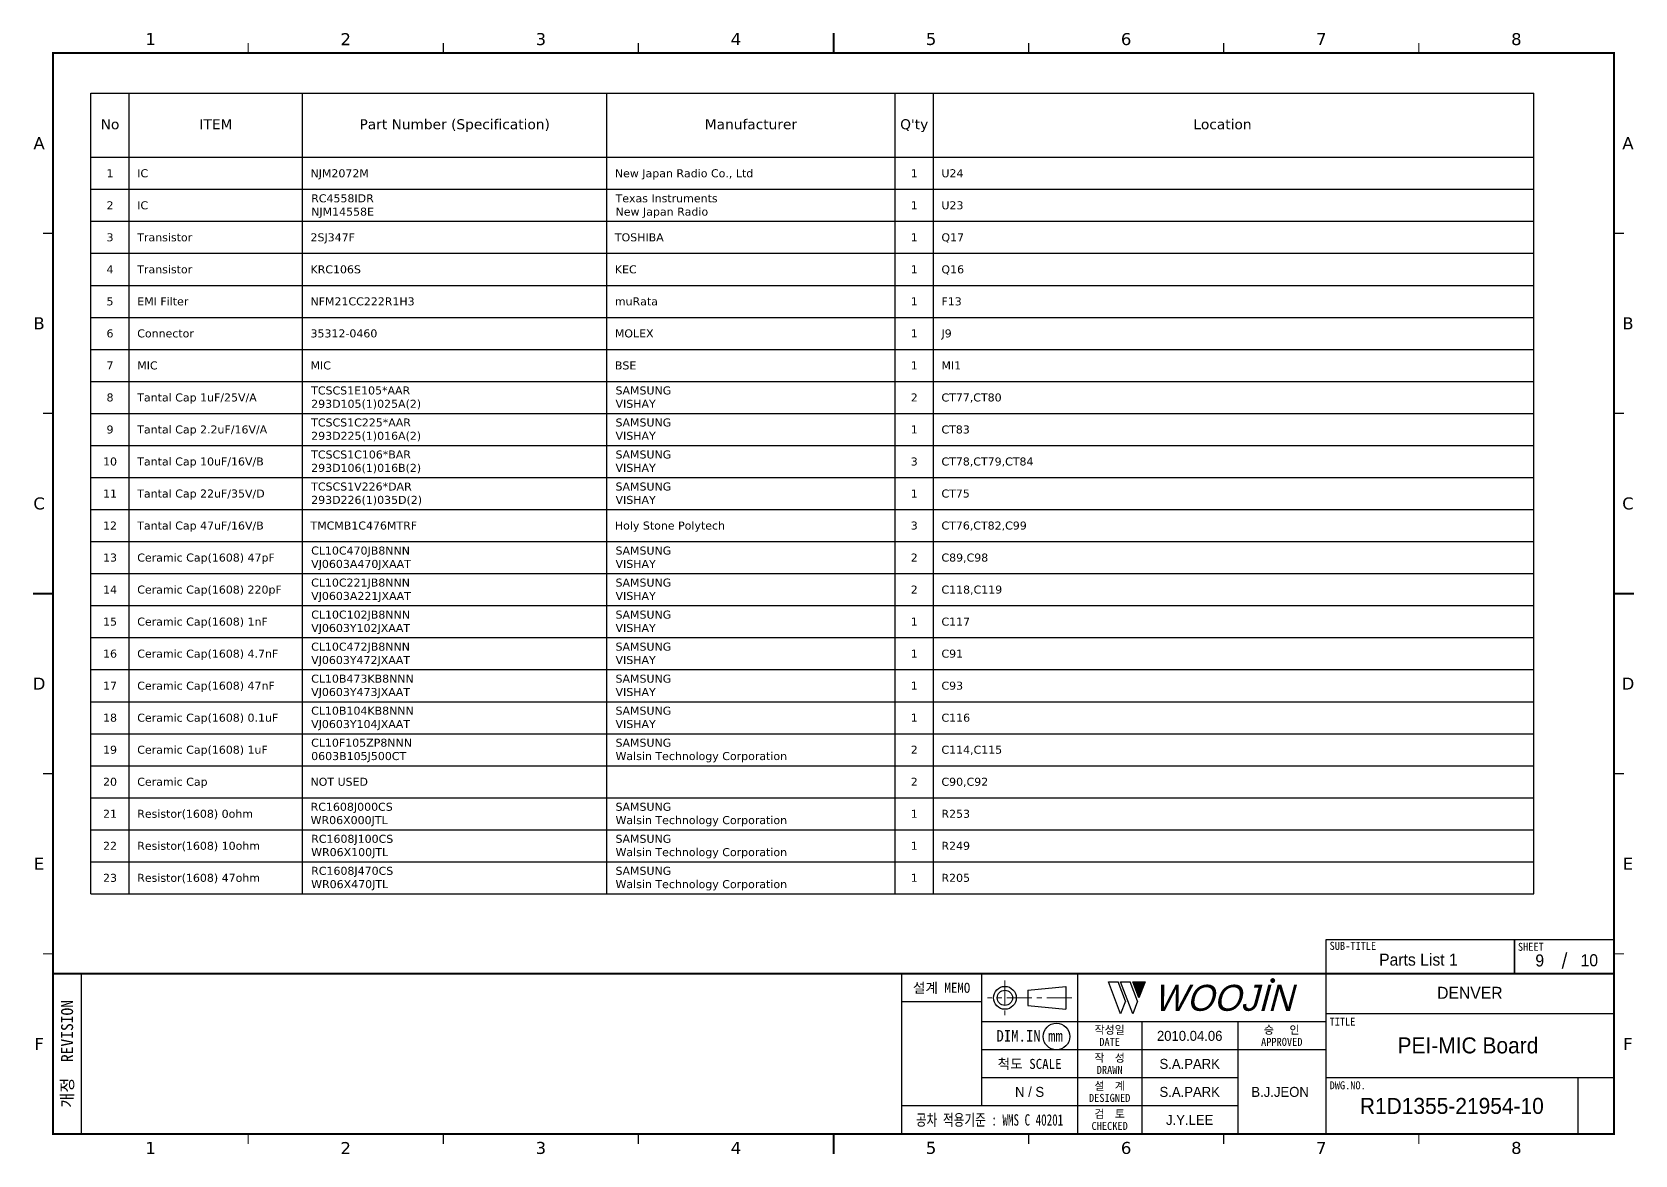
# Model space of a CAD drawing. Extents: x -695 to 953, y -753 to 181.
# Drawn here: x 24.3 to 424.8, y -753.5 to -473 of the extents above; entities that cross this region are included whole.
import ezdxf
from ezdxf.enums import TextEntityAlignment as Align

# ---------------------------------------------------------------- set-up
doc = ezdxf.new("R2010")
doc.units = 0
doc.header["$LTSCALE"] = 5
doc.header["$MEASUREMENT"] = 0
doc.linetypes.add('CENTER', pattern=[2, 1.25, -0.25, 0.25, -0.25])
doc.layers.get('0').update_dxf_attribs({"linetype": 'CONTINUOUS', "lineweight": 25})
doc.layers.add('2', color=2, linetype='CENTER', lineweight=13)
doc.layers.add('4', color=4, linetype='CONTINUOUS', lineweight=18)
for name, color, linetype in [('SHEET', 3, 'CONTINUOUS'), ('문자', 4, 'CONTINUOUS'), ('테두리', 3, 'CONTINUOUS')]:
    doc.layers.add(name, color=color, linetype=linetype)
doc.styles.add('MARK', font='ARLRDBD.TTF')
doc.styles.get("Standard").update_dxf_attribs({"font": 'verdana.ttf'})
doc.styles.add('굴림', font='')
doc.styles.add('굴림체', font='')
doc.styles.get('굴림').set_extended_font_data('Gulim')
doc.styles.get('굴림체').set_extended_font_data('GulimChe')

# ---------------------------------------------------------------- blocks, each defined once
blk = doc.blocks.new('B')
at = {"layer": '문자'}
blk.add_hatch(color=256, dxfattribs=at).paths.add_polyline_path([(13.79, 10), (15.31, 6), (16.84, 10)])
at = {"color": 4, "const_width": 0.6}
blk.add_lwpolyline([(48.46, 10.32, 1), (49.06, 10.32, 1)], format="xyb", close=True, dxfattribs=at)
at = {"layer": '문자'}
for p, q in [((10.73, 2), (7.68, 10)), ((7.68, 10), (10.09, 10)), ((11.94, 5.16), (10.09, 10)), ((10.73, 10), (13.15, 10)), ((13.79, 2), (10.73, 10)), ((14.99, 5.16), (13.15, 10)), ((13.79, 10), (16.84, 10)), ((15.31, 6), (13.79, 10)), ((16.84, 10), (15.31, 6)), ((11.94, 5.16), (10.73, 2)), ((14.99, 5.16), (13.79, 2))]:
    blk.add_line(p, q, dxfattribs=at)
at = {"layer": '문자', "style": 'MARK', "oblique": 15}
blk.add_text('WOOJIN', height=6.5, dxfattribs=at).set_placement((36.4, 6), align=Align.MIDDLE_CENTER)
blk = doc.blocks.new('C')
blk.add_line((15, 285), (15, 285))
at = {"layer": '2'}
for p, q in [((252.83, 53.35), (252.83, 44.65)), ((269.53, 49), (248.48, 49))]:
    blk.add_line(p, q, dxfattribs=at)
at = {"layer": 'SHEET'}
for p, q in [((393.14, 60.3), (392.07, 56.28)), ((22, 55), (22, 15)), ((227, 55), (227, 15)), ((247, 55), (247, 22)), ((271, 55), (271, 15)), ((271, 55), (271, 15)), ((333, 55), (333, 15)), ((247, 48), (227, 48)), ((405, 45), (333, 45)), ((333, 43), (247, 43)), ((287, 43), (287, 15)), ((311, 43), (311, 15)), ((333, 36), (247, 36)), ((311, 29), (247, 29)), ((405, 29), (333, 29)), ((396, 29), (396, 15)), ((311, 22), (227, 22))]:
    blk.add_line(p, q, dxfattribs=at)
at = {"layer": 'SHEET', "color": 4}
for p, q in [((258.53, 50.9), (268.03, 51.85)), ((258.53, 50.9), (258.53, 47.1)), ((268.03, 51.85), (268.03, 46.15)), ((258.53, 47.1), (268.03, 46.15))]:
    blk.add_line(p, q, dxfattribs=at)
at = {"layer": 'SHEET'}
for points in [[(333, 55), (380.19, 55), (380.19, 63.49), (333, 63.49)], [(380.19, 55), (405, 55), (405, 63.49), (380.19, 63.49)]]:
    blk.add_lwpolyline(points, close=True, dxfattribs=at)
at = {"layer": 'SHEET', "color": 4}
for radius in [2.85, 1.9]:
    blk.add_circle((252.83, 49), radius, dxfattribs=at)
at = {"layer": 'SHEET'}
blk.add_circle((265.7, 39.32), 3.32, dxfattribs=at)
at = {"layer": '테두리'}
blk.add_line((405, 285), (405, 15), dxfattribs=at)
for points, const_width in [([(210, 290), (210, 285)], 0.5), ([(15, 285), (15, 15), (405, 15), (405, 285), (15, 285)], 0.5), ([(63.75, 287.5), (63.75, 285)], 0.3), ([(112.5, 287.5), (112.5, 285)], 0.3), ([(161.25, 287.5), (161.25, 285)], 0.3), ([(258.75, 287.5), (258.75, 285)], 0.3), ([(307.5, 287.5), (307.5, 285)], 0.3), ([(356.25, 287.5), (356.25, 285)], 0.3), ([(12.5, 240), (15, 240)], 0.3), ([(407.5, 240), (405, 240)], 0.3), ([(12.5, 195), (15, 195)], 0.3), ([(407.5, 195), (405, 195)], 0.3), ([(10, 150), (15, 150)], 0.5), ([(410, 150), (405, 150)], 0.5), ([(12.5, 105), (15, 105)], 0.3), ([(407.5, 105), (405, 105)], 0.3), ([(12.5, 60), (15, 60)], 0.3), ([(407.5, 60), (405, 60)], 0.3), ([(15, 55), (405, 55)], 0.5), ([(63.75, 12.5), (63.75, 15)], 0.3), ([(112.5, 12.5), (112.5, 15)], 0.3), ([(161.25, 12.5), (161.25, 15)], 0.3), ([(210, 10), (210, 15)], 0.5), ([(258.75, 12.5), (258.75, 15)], 0.3), ([(307.5, 12.5), (307.5, 15)], 0.3), ([(356.25, 12.5), (356.25, 15)], 0.3)]:
    blk.add_lwpolyline(points, dxfattribs=dict(at, const_width=const_width))
blk.add_blockref('B', (271, 43))
at = {"layer": '문자'}
for s, p in [('1', (39.38, 288.5)), ('2', (88.12, 288.5)), ('3', (136.88, 288.5)), ('4', (185.62, 288.5)), ('5', (234.38, 288.5)), ('6', (283.12, 288.5)), ('7', (331.88, 288.5)), ('8', (380.62, 288.5)), ('A', (11.5, 262.5)), ('A', (408.5, 262.5)), ('B', (11.5, 217.5)), ('B', (408.5, 217.5)), ('C', (11.5, 172.5)), ('C', (408.5, 172.5)), ('D', (11.5, 127.5)), ('D', (408.5, 127.5)), ('E', (11.5, 82.5)), ('E', (408.5, 82.5)), ('F', (11.5, 37.5)), ('F', (408.5, 37.5)), ('1', (39.38, 11.5)), ('2', (88.12, 11.5)), ('3', (136.88, 11.5)), ('4', (185.62, 11.5)), ('5', (234.38, 11.5)), ('6', (283.12, 11.5)), ('7', (331.88, 11.5)), ('8', (380.62, 11.5))]:
    blk.add_text(s, height=3, dxfattribs=at).set_placement(p, align=Align.MIDDLE)
at = {"layer": '문자', "style": '굴림체'}
for s, height, p in [('SUB-TITLE', 2, (339.77, 61.98)), ('SHEET', 2, (384.24, 61.74)), ('설계 MEMO', 2.5, (237, 51.5)), ('DIM.IN mm', 2.85, (259, 39.5)), ('작성일', 2, (279, 41)), ('승   인', 2, (322, 41)), ('DATE', 2, (279, 38)), ('APPROVED', 2, (322, 38)), ('척도 SCALE', 2.5, (259, 32.5)), ('작  성', 2, (279, 34)), ('설  계', 2, (279, 27)), ('DRAWN', 2, (279, 31)), ('DESIGNED', 2, (279, 24)), ('검  토', 2, (279, 20)), ('CHECKED', 2, (279, 17))]:
    blk.add_text(s, height=height, dxfattribs=at).set_placement(p, align=Align.MIDDLE_CENTER)
blk.add_text('개정  REVISION', height=3, rotation=90, dxfattribs=at).set_placement((18.5, 35), align=Align.MIDDLE_CENTER)
for s, p in [('TITLE', (333.95, 42.05)), ('DWG.NO.', (333.95, 26.15))]:
    blk.add_text(s, height=2, dxfattribs=at).set_placement(p)
at = {"layer": '문자', "style": '굴림체', "width": 0.75}
blk.add_text('공차 적용기준 : WMS C 40201', height=2.85, dxfattribs=at).set_placement((249, 18.5), align=Align.MIDDLE_CENTER)

msp = doc.modelspace()

# ---------------------------------------------------------------- linework, layer by layer
for p, q in [((39, -488.27), (399.54, -488.27)), ((39, -688.27), (39, -488.27)), ((48.6, -688.27), (48.6, -488.27)), ((91.89, -688.27), (91.89, -488.27)), ((167.94, -688.27), (167.94, -488.27)), ((239.94, -688.27), (239.94, -488.27)), ((249.54, -688.27), (249.54, -488.27)), ((399.54, -688.27), (399.54, -488.27)), ((39, -504.27), (399.54, -504.27)), ((39, -512.27), (399.54, -512.27)), ((39, -520.27), (399.54, -520.27)), ((39, -528.27), (399.54, -528.27)), ((39, -536.27), (399.54, -536.27)), ((39, -544.27), (399.54, -544.27)), ((39, -552.27), (399.54, -552.27)), ((39, -560.27), (399.54, -560.27)), ((39, -568.27), (399.54, -568.27)), ((39, -576.27), (399.54, -576.27)), ((39, -584.27), (399.54, -584.27)), ((39, -592.27), (399.54, -592.27)), ((39, -600.27), (399.54, -600.27)), ((39, -608.27), (399.54, -608.27)), ((39, -616.27), (399.54, -616.27)), ((39, -624.27), (399.54, -624.27)), ((39, -632.27), (399.54, -632.27)), ((39, -640.27), (399.54, -640.27)), ((39, -648.27), (399.54, -648.27)), ((39, -656.27), (399.54, -656.27)), ((39, -664.27), (399.54, -664.27)), ((39, -672.27), (399.54, -672.27)), ((39, -680.27), (399.54, -680.27)), ((39, -688.27), (399.54, -688.27))]:
    msp.add_line(p, q)

# ---------------------------------------------------------------- block references
msp.add_blockref('C', (14.57, -763.25))

# ---------------------------------------------------------------- texts
for s, height, p in [('No', 2.5, (43.8, -497.27)), ('ITEM', 2.5, (70.25, -497.27)), ('Part Number^J(Specification)', 2.5, (129.92, -497.27)), ('Manufacturer', 2.5, (203.94, -497.27)), ("Q'ty", 2.5, (244.74, -497.27)), ('Location', 2.5, (321.75, -497.27)), ('1', 2, (43.8, -509.27)), ('1', 2, (244.74, -509.27)), ('2', 2, (43.8, -517.27)), ('1', 2, (244.74, -517.27)), ('3', 2, (43.8, -525.27)), ('1', 2, (244.74, -525.27)), ('4', 2, (43.8, -533.27)), ('1', 2, (244.74, -533.27)), ('5', 2, (43.8, -541.27)), ('1', 2, (244.74, -541.27)), ('6', 2, (43.8, -549.27)), ('1', 2, (244.74, -549.27)), ('7', 2, (43.8, -557.27)), ('1', 2, (244.74, -557.27)), ('8', 2, (43.8, -565.27)), ('2', 2, (244.74, -565.27)), ('9', 2, (43.8, -573.27)), ('1', 2, (244.74, -573.27)), ('10', 2, (43.8, -581.27)), ('3', 2, (244.74, -581.27)), ('11', 2, (43.8, -589.27)), ('1', 2, (244.74, -589.27)), ('12', 2, (43.8, -597.27)), ('3', 2, (244.74, -597.27)), ('13', 2, (43.8, -605.27)), ('2', 2, (244.74, -605.27)), ('14', 2, (43.8, -613.27)), ('2', 2, (244.74, -613.27)), ('15', 2, (43.8, -621.27)), ('1', 2, (244.74, -621.27)), ('16', 2, (43.8, -629.27)), ('1', 2, (244.74, -629.27)), ('17', 2, (43.8, -637.27)), ('1', 2, (244.74, -637.27)), ('18', 2, (43.8, -645.27)), ('1', 2, (244.74, -645.27)), ('19', 2, (43.8, -653.27)), ('2', 2, (244.74, -653.27)), ('20', 2, (43.8, -661.27)), ('2', 2, (244.74, -661.27)), ('21', 2, (43.8, -669.27)), ('1', 2, (244.74, -669.27)), ('22', 2, (43.8, -677.27)), ('1', 2, (244.74, -677.27)), ('23', 2, (43.8, -685.27)), ('1', 2, (244.74, -685.27))]:
    msp.add_text(s, height=height).set_placement(p, align=Align.CENTER)
for s, p in [('IC', (50.6, -509.27)), ('NJM2072M', (93.89, -509.27)), ('New Japan Radio Co., Ltd', (169.94, -509.27)), ('U24', (251.54, -509.27)), ('IC', (50.6, -517.27)), ('U23', (251.54, -517.27)), ('Transistor', (50.6, -525.27)), ('2SJ347F', (93.89, -525.27)), ('TOSHIBA', (169.94, -525.27)), ('Q17', (251.54, -525.27)), ('Transistor', (50.6, -533.27)), ('KRC106S', (93.89, -533.27)), ('KEC', (169.94, -533.27)), ('Q16', (251.54, -533.27)), ('EMI Filter', (50.6, -541.27)), ('NFM21CC222R1H3', (93.89, -541.27)), ('muRata', (169.94, -541.27)), ('F13', (251.54, -541.27)), ('Connector', (50.6, -549.27)), ('35312-0460', (93.89, -549.27)), ('MOLEX', (169.94, -549.27)), ('J9', (251.54, -549.27)), ('MIC', (50.6, -557.27)), ('MIC', (93.89, -557.27)), ('BSE', (169.94, -557.27)), ('MI1', (251.54, -557.27)), ('Tantal Cap 1uF/25V/A', (50.6, -565.27)), ('CT77,CT80', (251.54, -565.27)), ('Tantal Cap 2.2uF/16V/A', (50.6, -573.27)), ('CT83', (251.54, -573.27)), ('Tantal Cap 10uF/16V/B', (50.6, -581.27)), ('CT78,CT79,CT84', (251.54, -581.27)), ('Tantal Cap 22uF/35V/D', (50.6, -589.27)), ('CT75', (251.54, -589.27)), ('Tantal Cap 47uF/16V/B', (50.6, -597.27)), ('TMCMB1C476MTRF', (93.89, -597.27)), ('Holy Stone Polytech', (169.94, -597.27)), ('CT76,CT82,C99', (251.54, -597.27)), ('Ceramic Cap(1608)^J47pF', (50.6, -605.27)), ('C89,C98', (251.54, -605.27)), ('Ceramic Cap(1608)^J220pF', (50.6, -613.27)), ('C118,C119', (251.54, -613.27)), ('Ceramic Cap(1608)^J1nF', (50.6, -621.27)), ('C117', (251.54, -621.27)), ('Ceramic Cap(1608)^J4.7nF', (50.6, -629.27)), ('C91', (251.54, -629.27)), ('Ceramic Cap(1608)^J47nF', (50.6, -637.27)), ('C93', (251.54, -637.27)), ('Ceramic Cap(1608)^J0.1uF', (50.6, -645.27)), ('C116', (251.54, -645.27)), ('Ceramic Cap(1608)^J1uF', (50.6, -653.27)), ('C114,C115', (251.54, -653.27)), ('Ceramic Cap', (50.6, -661.27)), ('NOT USED', (93.89, -661.27)), ('C90,C92', (251.54, -661.27)), ('Resistor(1608)^J0ohm', (50.6, -669.27)), ('R253', (251.54, -669.27)), ('Resistor(1608)^J10ohm', (50.6, -677.27)), ('R249', (251.54, -677.27)), ('Resistor(1608)^J47ohm', (50.6, -685.27)), ('R205', (251.54, -685.27))]:
    msp.add_text(s, height=2).set_placement(p)
at = {"color": 4, "style": '굴림'}
for s, p in [('2010.04.06', (313.57, -723.75)), ('S.A.PARK', (313.57, -730.75)), ('S.A.PARK', (313.57, -737.75)), ('B.J.JEON', (336.16, -737.75)), ('J.Y.LEE', (313.57, -744.75))]:
    msp.add_text(s, height=2.5, dxfattribs=at).set_placement(p, align=Align.MIDDLE_CENTER)
at = {"char_height": 2, "attachment_point": 1}
for s, insert, width in [('RC4558IDR^JNJM14558E', (94.06, -513.52), 34.638), ('Texas Instruments^JNew Japan Radio', (170.11, -513.52), 52.0309), ('TCSCS1E105*AAR^J293D105(1)025A(2)', (94.06, -561.52), 56.1075), ('SAMSUNG^JVISHAY', (170.11, -561.52), 27.3768), ('TCSCS1C225*AAR^J293D225(1)016A(2)', (94.06, -569.52), 56.2888), ('SAMSUNG^JVISHAY', (170.11, -569.52), 27.3768), ('TCSCS1C106*BAR^J293D106(1)016B(2)', (94.06, -577.52), 56.2995), ('SAMSUNG^JVISHAY', (170.11, -577.52), 27.3768), ('TCSCS1V226*DAR^J293D226(1)035D(2)', (94.06, -585.52), 56.7267), ('SAMSUNG^JVISHAY', (170.11, -585.52), 27.3768), ('CL10C470JB8NNN^JVJ0603A470JXAAT', (94.06, -601.52), 53.6817), ('SAMSUNG^JVISHAY', (170.11, -601.52), 27.3768), ('CL10C221JB8NNN^JVJ0603A221JXAAT', (94.06, -609.52), 53.6817), ('SAMSUNG^JVISHAY', (170.11, -609.52), 27.3768), ('CL10C102JB8NNN^JVJ0603Y102JXAAT', (94.07, -617.52), 53.4936), ('SAMSUNG^JVISHAY', (170.11, -617.52), 27.3768), ('CL10C472JB8NNN^JVJ0603Y472JXAAT', (94.06, -625.52), 53.4936), ('SAMSUNG^JVISHAY', (170.11, -625.52), 27.3768), ('CL10B473KB8NNN^JVJ0603Y473JXAAT', (94.06, -633.52), 54.1142), ('SAMSUNG^JVISHAY', (170.11, -633.52), 27.3768), ('CL10B104KB8NNN^JVJ0603Y104JXAAT', (94.06, -641.52), 54.1142), ('SAMSUNG^JVISHAY', (170.11, -641.52), 27.3768), ('CL10F105ZP8NNN^J0603B105J500CT', (94.06, -649.52), 52.1451), ('SAMSUNG^JWalsin Technology Corporation', (170.11, -649.52), 59.4856), ('RC1608J000CS^JWR06X000JTL', (93.93, -665.52), 43.5299), ('SAMSUNG^JWalsin Technology Corporation', (170.11, -665.52), 59.4856), ('RC1608J100CS^JWR06X100JTL', (94.06, -673.52), 43.5299), ('SAMSUNG^JWalsin Technology Corporation', (170.11, -673.52), 59.4856), ('RC1608J470CS^JWR06X470JTL', (94.06, -681.52), 43.5299), ('SAMSUNG^JWalsin Technology Corporation', (170.11, -681.52), 59.4856)]:
    msp.add_mtext(s, dxfattribs=dict(at, insert=insert, width=width))
at = {"layer": '4', "style": '굴림'}
for s, p in [('Parts List 1', (370.72, -704.71)), ('9', (401.03, -704.92)), ('10', (413.42, -704.86)), ('DENVER', (383.57, -713))]:
    msp.add_text(s, height=3, dxfattribs=at).set_placement(p, align=Align.MIDDLE_CENTER)
at = {"layer": '문자', "style": '굴림'}
for s, height, p in [('PEI-MIC Board', 4, (383.09, -726.13)), ('N / S', 2.5, (273.57, -737.75)), ('R1D1355-21954-10', 4, (379.07, -741.25))]:
    msp.add_text(s, height=height, dxfattribs=at).set_placement(p, align=Align.MIDDLE_CENTER)

doc.saveas('drawing.dxf')
